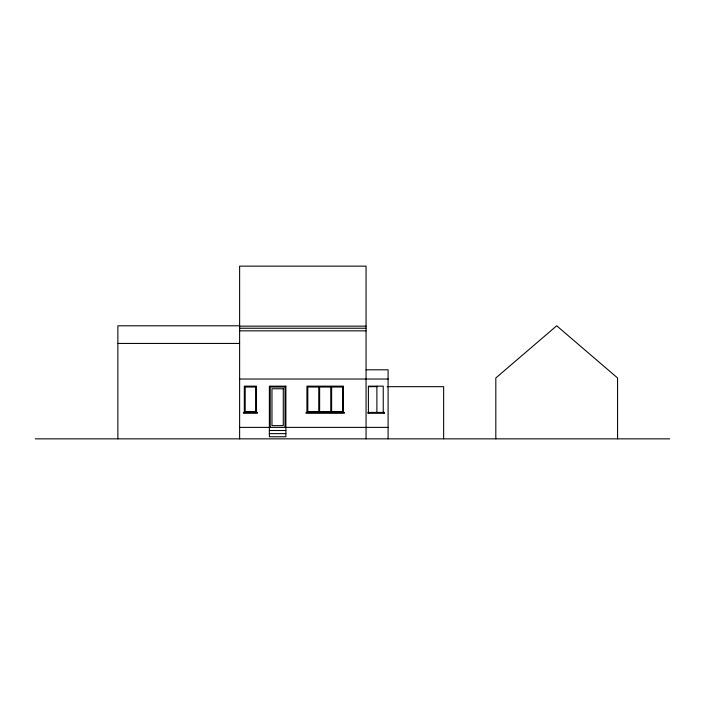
<?xml version="1.0" encoding="UTF-8"?>
<svg xmlns="http://www.w3.org/2000/svg" width="705" height="705" viewBox="0 0 705 705"><rect width="100%" height="100%" fill="white"/><g stroke="black" fill="none" stroke-linecap="round" stroke-linejoin="round"><path stroke-width="1.06" d="M239.621 325.798L117.867 325.798L117.867 438.854M239.621 326.151L366.062 326.151M239.621 328.239L366.062 328.239M239.621 330.848L366.062 330.848M117.867 343.441L239.621 343.441M366.062 369.808L388.094 369.808L388.094 438.854M239.621 379.026L388.094 379.026M368.636 386.675L377.325 386.675M387.115 386.675L443.639 386.675L443.639 438.854M239.621 427.38L388.094 427.38M269.363 430.508L285.886 430.508M269.363 433.637L285.886 433.637M35.25 438.854L669.75 438.854M617.571 438.854L617.571 377.977L556.694 325.798L495.818 377.977L495.818 438.854M383.767 412.416L383.767 413.289M383.238 412.416L383.238 386.155L368.398 386.155L368.398 412.416M376.893 386.155L376.893 412.416M368.556 412.416L368.556 413.289M366.062 438.854L366.062 266.146L239.621 266.146L239.621 438.854M343.458 412.416L343.458 386.155L306.931 386.155L306.931 412.416M285.014 427.38L285.014 387.027L270.226 387.027L270.226 427.38M256.488 412.416L256.488 386.155L244.318 386.155L244.318 412.416M285.886 386.155L269.363 386.155L269.363 436.765L285.886 436.765L285.886 386.155M255.624 387.027L245.181 387.027L245.181 411.553L255.624 411.553L255.624 387.027M318.757 387.027L307.803 387.027L307.803 411.553L318.757 411.553L318.757 387.027M330.76 387.027L319.629 387.027L319.629 411.553L330.76 411.553L330.76 387.027M342.586 387.027L331.632 387.027L331.632 411.553L342.586 411.553L342.586 387.027M283.278 388.763L271.971 388.763L271.971 425.635L283.278 425.635L283.278 388.763M257.36 412.416L243.445 412.416L243.445 413.289L257.36 413.289L257.36 412.416M344.322 412.416L306.058 412.416L306.058 413.289L344.322 413.289L344.322 412.416M384.463 412.416L367.869 412.416L367.869 413.289L384.463 413.289L384.463 412.416"/></g></svg>
